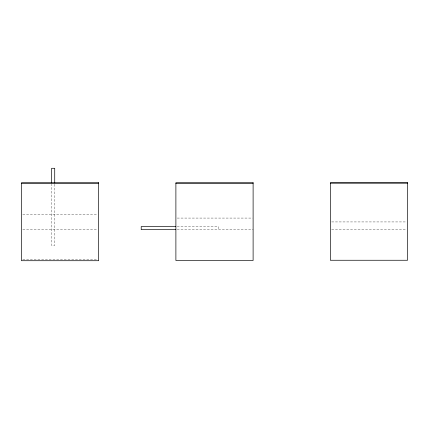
<?xml version="1.0" encoding="UTF-8"?>
<svg xmlns="http://www.w3.org/2000/svg" width="429" height="429" viewBox="0 0 429 429"><rect width="100%" height="100%" fill="white"/><g stroke="black" fill="none" stroke-linecap="round" stroke-linejoin="round"><path stroke-width="0.32" stroke-dasharray="2.15 1.61" d="M22.78 214.21L97.34 214.21M177.22 218.071L252.445 218.071M331.66 221.932L406.22 221.932M177.161 226.566L218.431 226.566L218.431 229.654M22.78 229.654L97.34 229.654M177.161 229.654L253.11 229.654M331.66 229.654L406.22 229.654M22.78 259.797L97.34 259.797M54.724 184.261L54.724 245.506L51.636 245.506L51.636 184.261"/><path stroke-width="0.64" d="M330.33 183.172L407.55 183.172M175.89 183.403L253.11 183.403M21.45 183.633L98.67 183.633M175.826 226.566L141.211 226.566L141.211 229.654L175.826 229.654M54.724 182.931L54.724 168.286L51.636 168.286L51.636 182.931M98.67 182.716L21.45 182.716L21.45 260.714L98.67 260.714L98.67 182.716M253.11 182.716L175.89 182.716L175.89 260.489L253.11 260.489L253.11 182.716M407.55 182.716L330.33 182.716L330.33 260.258L407.55 260.258L407.55 182.716"/></g></svg>
